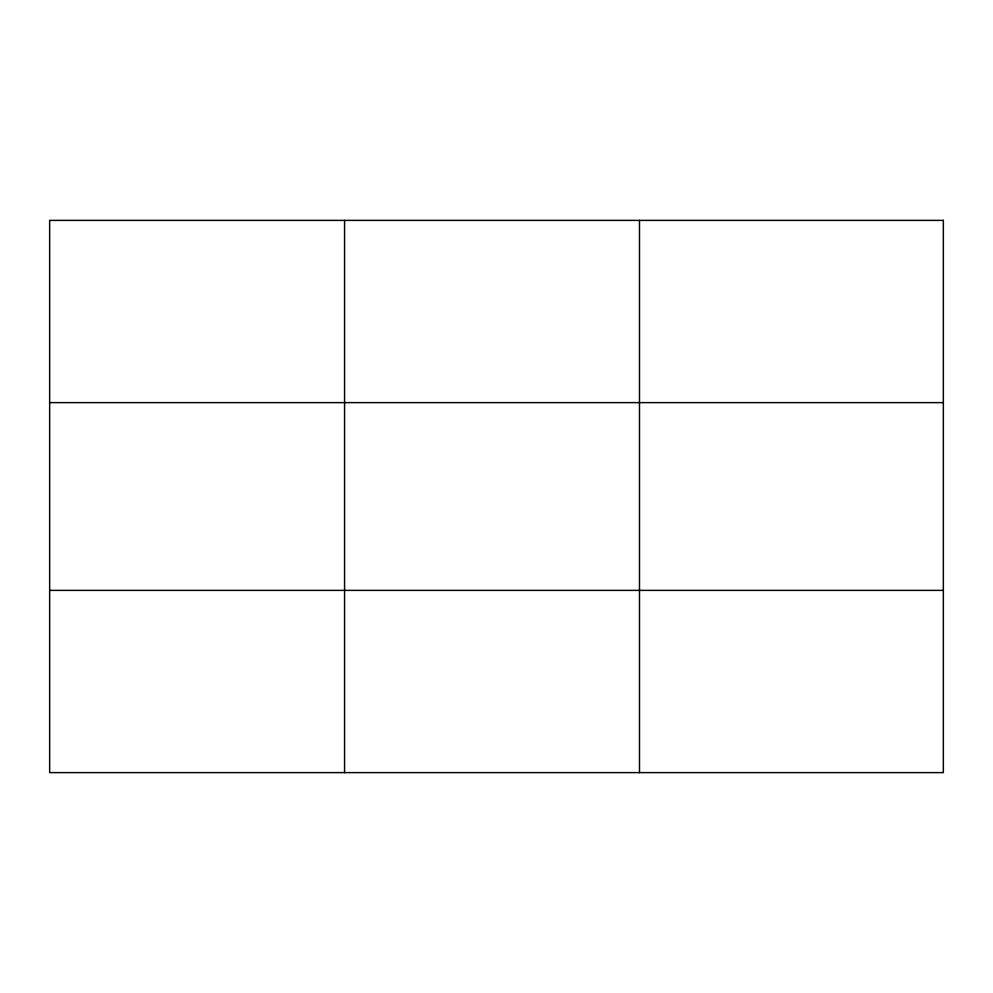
<?xml version="1.0" encoding="UTF-8"?>
<svg xmlns="http://www.w3.org/2000/svg" width="993" height="993" viewBox="0 0 993 993"><rect width="100%" height="100%" fill="white"/><g stroke="black" fill="none" stroke-linecap="round" stroke-linejoin="round"><path stroke-width="1.49" d="M344.571 772.616L344.571 220.384M639.492 772.616L639.492 220.384M49.65 402.624L943.35 402.624M49.65 590.376L943.35 590.376M943.35 220.384L943.35 772.616L49.65 772.616L49.65 220.384L943.35 220.384"/></g></svg>
